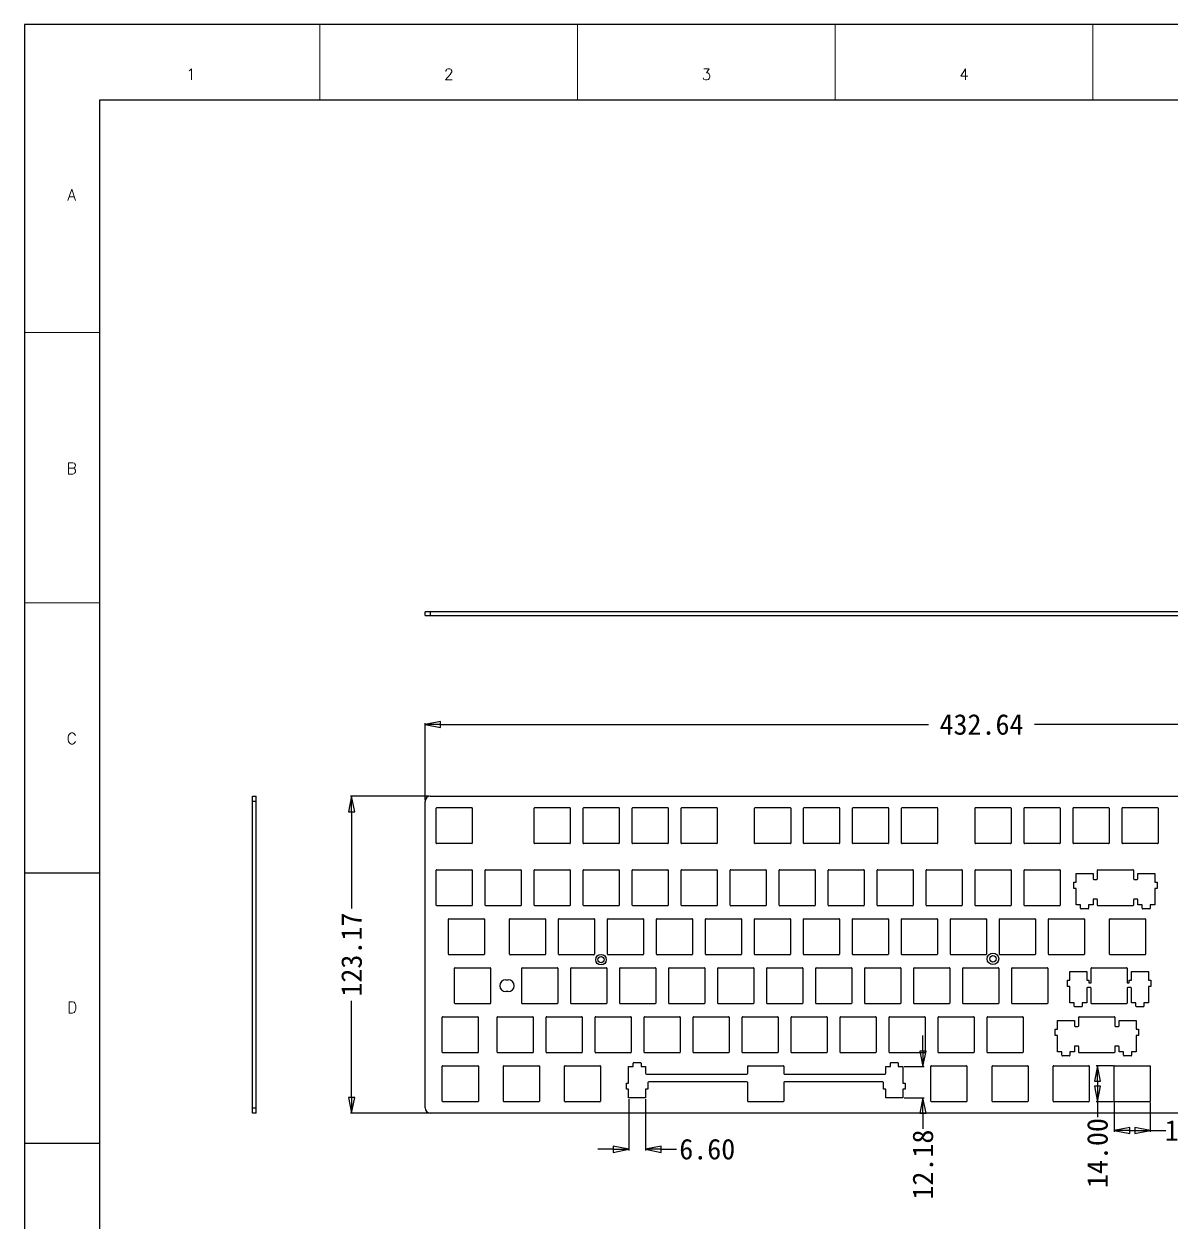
# Model space of a CAD drawing. Header units: millimetres. Extents: x 468 to 1700, y 277 to 1148.
# Drawn here: x 467.9 to 913.9, y 682 to 1147.8 of the extents above; entities that cross this region are included whole.
import ezdxf
from ezdxf.enums import TextEntityAlignment as Align

# ---------------------------------------------------------------- set-up
doc = ezdxf.new("R2010")
doc.units = ezdxf.units.MM
doc.header["$LTSCALE"] = 16.335
doc.header["$PDMODE"] = 3
doc.header["$PDSIZE"] = 0.3125
doc.layers.get('0').update_dxf_attribs({"linetype": 'CONTINUOUS'})
doc.layers.get('Defpoints').update_dxf_attribs({"linetype": 'CONTINUOUS'})
doc.layers.add('图层2', color=5, linetype='CONTINUOUS')
doc.styles.add('POSITION', font='romanc.shx', dxfattribs={"height": 3})
doc.dimstyles.get("Standard").update_dxf_attribs({"dimtxt": 2.5, "dimasz": 2.5, "dimexe": 0.125, "dimexo": 0.0625, "dimtad": 1, "dimdsep": 46, "dimtxsty": 'Standard', "dimblk": 'CLOSED', "dimblk1": 'CLOSED', "dimblk2": 'CLOSED', "dimcen": 0.09, "dimazin": 2, "dimtp": 0.01, "dimtm": 0.01, "dimtfac": 1, "dimtofl": 0, "dimtmove": 0, "dimatfit": 3, "dimldrblk": 'CLOSED', "dimfxl": 1, "dimtolj": 1, "dimarcsym": 0})

# ---------------------------------------------------------------- blocks, each defined once
blk = doc.blocks.new('10')
for p, q in [((-290.48, 882.14), (-290.48, 288.14)), ((550.52, 882.14), (-290.48, 882.14)), ((550.52, 882.14), (-290.48, 882.14)), ((-270.48, 308.14), (-270.48, 862.14)), ((-270.48, 862.14), (530.52, 862.14))]:
    blk.add_line(p, q)
at = {"const_width": 0.3}
for points in [[(-212.08, 862.14), (-212.08, 882.14)], [(-143.68, 862.14), (-143.68, 882.14)], [(-75.28, 862.14), (-75.28, 882.14)], [(-6.88, 862.14), (-6.88, 882.14)], [(-270.48, 800.39), (-290.48, 800.39)], [(-270.48, 728.64), (-290.48, 728.64)], [(-270.48, 656.89), (-290.48, 656.89)], [(-290.48, 585.14), (-270.48, 585.14)]]:
    blk.add_lwpolyline(points, dxfattribs=at)
at = {"style": 'POSITION'}
for s, p in [('1', (-246.27, 868.92)), ('2', (-177.85, 868.92)), ('3', (-109.45, 868.92)), ('4', (-41.05, 868.92)), ('A', (-277.93, 836.94)), ('B', (-277.93, 764.31)), ('C', (-277.93, 692.62)), ('D', (-277.79, 621.24))]:
    blk.add_text(s, height=3, dxfattribs=at).set_placement(p, align=Align.MIDDLE_CENTER)
blk = doc.blocks.new('_CLOSED')
at = {"color": 0, "linetype": 'ByBlock'}
for p, q in [((0, 0), (-1, 0.2)), ((-1, 0.2), (-1, -0.2)), ((-1, -0.2), (0, 0)), ((-1, 0), (0, 0))]:
    blk.add_line(p, q, dxfattribs=at)
blk = doc.blocks.new('*D37')
at = {"layer": 'Defpoints', "color": 0}
for p in [(1056.55, 875.42), (623.91, 845.55), (1056.55, 845.55)]:
    blk.add_point(p, dxfattribs=at)
at = {"layer": '图层2', "color": 0, "lineweight": -2}
for p, q in [((623.91, 846.05), (623.91, 875.92)), ((1056.55, 846.05), (1056.55, 875.92)), ((629.91, 875.42), (819.6, 875.42)), ((1050.55, 875.42), (860.85, 875.42))]:
    blk.add_line(p, q, dxfattribs=at)
at = {"layer": '图层2', "color": 0, "lineweight": -2, "xscale": 6, "yscale": 6, "zscale": 6, "rotation": 180}
blk.add_blockref('_CLOSED', (623.91, 875.42), dxfattribs=at)
at = {"layer": '图层2', "color": 0, "lineweight": -2, "xscale": 6, "yscale": 6, "zscale": 6}
blk.add_blockref('_CLOSED', (1056.55, 875.42), dxfattribs=at)
at = {"layer": '图层2', "color": 0, "insert": (840.23, 875.42), "char_height": 8, "attachment_point": 5}
blk.add_mtext('\\A1;432.64', dxfattribs=at)
blk = doc.blocks.new('*D38')
at = {"layer": 'Defpoints', "color": 0}
for p in [(625.91, 847.55), (595.33, 724.38), (625.91, 724.38)]:
    blk.add_point(p, dxfattribs=at)
at = {"layer": '图层2', "color": 0, "lineweight": -2}
for p, q in [((625.41, 847.55), (594.83, 847.55)), ((595.33, 841.55), (595.33, 803.93)), ((595.33, 730.38), (595.33, 768.01)), ((625.41, 724.38), (594.83, 724.38))]:
    blk.add_line(p, q, dxfattribs=at)
at = {"layer": '图层2', "color": 0, "lineweight": -2, "xscale": 6, "yscale": 6, "zscale": 6}
for p, rotation in [((595.33, 847.55), 90), ((595.33, 724.38), 270)]:
    blk.add_blockref('_CLOSED', p, dxfattribs=dict(at, rotation=rotation))
at = {"layer": '图层2', "color": 0, "insert": (595.33, 785.97), "char_height": 8, "attachment_point": 5, "rotation": 90}
blk.add_mtext('\\A1;123.17', dxfattribs=at)
blk = doc.blocks.new('*D40')
at = {"layer": 'Defpoints', "color": 0}
for p in [(703.04, 730.3), (709.64, 730.3), (709.64, 710.3)]:
    blk.add_point(p, dxfattribs=at)
at = {"layer": '图层2', "color": 0, "lineweight": -2}
for p, q in [((703.04, 729.8), (703.04, 709.8)), ((709.64, 729.8), (709.64, 709.8)), ((697.04, 710.3), (691.04, 710.3)), ((715.64, 710.3), (721.64, 710.3))]:
    blk.add_line(p, q, dxfattribs=at)
at = {"layer": '图层2', "color": 0, "lineweight": -2, "xscale": 6, "yscale": 6, "zscale": 6}
blk.add_blockref('_CLOSED', (703.04, 710.3), dxfattribs=at)
at = {"layer": '图层2', "color": 0, "lineweight": -2, "xscale": 6, "yscale": 6, "zscale": 6, "rotation": 180}
blk.add_blockref('_CLOSED', (709.64, 710.3), dxfattribs=at)
at = {"layer": '图层2', "color": 0, "insert": (733.6, 710.3), "char_height": 8, "attachment_point": 5}
blk.add_mtext('\\A1;6.60', dxfattribs=at)
blk = doc.blocks.new('*D41')
at = {"layer": 'Defpoints', "color": 0}
for p in [(809.64, 742.48), (809.64, 730.3), (817.47, 730.3)]:
    blk.add_point(p, dxfattribs=at)
at = {"layer": '图层2', "color": 0, "lineweight": -2}
for p, q in [((817.47, 748.48), (817.47, 754.48)), ((810.14, 742.48), (817.97, 742.48)), ((810.14, 730.3), (817.97, 730.3)), ((817.47, 724.3), (817.47, 718.3))]:
    blk.add_line(p, q, dxfattribs=at)
at = {"layer": '图层2', "color": 0, "lineweight": -2, "xscale": 6, "yscale": 6, "zscale": 6}
for p, rotation in [((817.47, 742.48), 270), ((817.47, 730.3), 90)]:
    blk.add_blockref('_CLOSED', p, dxfattribs=dict(at, rotation=rotation))
at = {"layer": '图层2', "color": 0, "insert": (817.47, 704.35), "char_height": 8, "attachment_point": 5, "rotation": 90}
blk.add_mtext('\\A1;12.18', dxfattribs=at)
blk = doc.blocks.new('*D42')
at = {"layer": 'Defpoints', "color": 0}
for p in [(892.04, 742.78), (885.35, 728.78), (892.04, 728.78)]:
    blk.add_point(p, dxfattribs=at)
at = {"layer": '图层2', "color": 0, "lineweight": -2}
for p, q in [((891.54, 742.78), (884.85, 742.78)), ((885.35, 736.78), (885.35, 734.78)), ((891.54, 728.78), (884.85, 728.78)), ((885.35, 728.78), (885.35, 722.78))]:
    blk.add_line(p, q, dxfattribs=at)
at = {"layer": '图层2', "color": 0, "lineweight": -2, "xscale": 6, "yscale": 6, "zscale": 6}
for p, rotation in [((885.35, 742.78), 90), ((885.35, 728.78), 270)]:
    blk.add_blockref('_CLOSED', p, dxfattribs=dict(at, rotation=rotation))
at = {"layer": '图层2', "color": 0, "insert": (885.35, 708.83), "char_height": 8, "attachment_point": 5, "rotation": 90}
blk.add_mtext('\\A1;14.00', dxfattribs=at)
blk = doc.blocks.new('*D43')
at = {"layer": 'Defpoints', "color": 0}
for p in [(891.84, 728.98), (905.84, 728.98), (905.84, 717.58)]:
    blk.add_point(p, dxfattribs=at)
at = {"layer": '图层2', "color": 0, "lineweight": -2}
for p, q in [((891.84, 728.48), (891.84, 717.08)), ((905.84, 728.48), (905.84, 717.08)), ((897.84, 717.58), (899.84, 717.58)), ((905.84, 717.58), (911.84, 717.58))]:
    blk.add_line(p, q, dxfattribs=at)
at = {"layer": '图层2', "color": 0, "lineweight": -2, "xscale": 6, "yscale": 6, "zscale": 6, "rotation": 180}
blk.add_blockref('_CLOSED', (891.84, 717.58), dxfattribs=at)
at = {"layer": '图层2', "color": 0, "lineweight": -2, "xscale": 6, "yscale": 6, "zscale": 6}
blk.add_blockref('_CLOSED', (905.84, 717.58), dxfattribs=at)
at = {"layer": '图层2', "color": 0, "insert": (939.79, 717.58), "char_height": 8, "attachment_point": 5}
blk.add_mtext('\\A1;14.00{\\H7.200000;±0.05}', dxfattribs=at)

msp = doc.modelspace()

# ---------------------------------------------------------------- linework, layer by layer
at = {"color": 7, "linetype": 'Continuous'}
for p, q in [((623.908, 917.776), (623.908, 919.276)), ((1056.548, 919.276), (623.908, 919.276)), ((623.908, 917.776), (1056.548, 917.776)), ((625.908, 919.276), (625.908, 917.776)), ((556.76, 724.384), (556.76, 847.554)), ((556.76, 847.554), (558.26, 847.554)), ((558.26, 845.554), (556.76, 845.554)), ((558.26, 724.384), (558.26, 847.554)), ((623.908, 726.384), (623.908, 845.554)), ((625.908, 847.554), (1054.548, 847.554)), ((628.408, 843.154), (642.008, 843.154)), ((666.508, 843.154), (680.108, 843.154)), ((685.558, 843.154), (699.158, 843.154)), ((704.608, 843.154), (718.208, 843.154)), ((723.658, 843.154), (737.258, 843.154)), ((752.228, 843.154), (765.828, 843.154)), ((771.278, 843.154), (784.878, 843.154)), ((790.328, 843.154), (803.928, 843.154)), ((809.378, 843.154), (822.978, 843.154)), ((837.948, 843.154), (851.548, 843.154)), ((856.998, 843.154), (870.598, 843.154)), ((876.048, 843.154), (889.648, 843.154)), ((895.098, 843.154), (908.698, 843.154)), ((628.208, 829.354), (628.208, 842.954)), ((642.208, 842.954), (642.208, 829.354)), ((666.308, 829.354), (666.308, 842.954)), ((680.308, 842.954), (680.308, 829.354)), ((685.358, 829.354), (685.358, 842.954)), ((699.358, 842.954), (699.358, 829.354)), ((704.408, 829.354), (704.408, 842.954)), ((718.408, 842.954), (718.408, 829.354)), ((723.458, 829.354), (723.458, 842.954)), ((737.458, 842.954), (737.458, 829.354)), ((752.028, 829.354), (752.028, 842.954)), ((766.028, 842.954), (766.028, 829.354)), ((771.078, 829.354), (771.078, 842.954)), ((785.078, 842.954), (785.078, 829.354)), ((790.128, 829.354), (790.128, 842.954)), ((804.128, 842.954), (804.128, 829.354)), ((809.178, 829.354), (809.178, 842.954)), ((823.178, 842.954), (823.178, 829.354)), ((837.748, 829.354), (837.748, 842.954)), ((851.748, 842.954), (851.748, 829.354)), ((856.798, 829.354), (856.798, 842.954)), ((870.798, 842.954), (870.798, 829.354)), ((875.848, 829.354), (875.848, 842.954)), ((889.848, 842.954), (889.848, 829.354)), ((894.898, 829.354), (894.898, 842.954)), ((908.898, 842.954), (908.898, 829.354)), ((642.008, 829.154), (628.408, 829.154)), ((680.108, 829.154), (666.508, 829.154)), ((699.158, 829.154), (685.558, 829.154)), ((718.208, 829.154), (704.608, 829.154)), ((737.258, 829.154), (723.658, 829.154)), ((765.828, 829.154), (752.228, 829.154)), ((784.878, 829.154), (771.278, 829.154)), ((803.928, 829.154), (790.328, 829.154)), ((822.978, 829.154), (809.378, 829.154)), ((851.548, 829.154), (837.948, 829.154)), ((870.598, 829.154), (856.998, 829.154)), ((889.648, 829.154), (876.048, 829.154)), ((908.698, 829.154), (895.098, 829.154)), ((628.208, 805.184), (628.208, 818.784)), ((628.408, 818.984), (642.008, 818.984)), ((642.208, 818.784), (642.208, 805.184)), ((647.258, 805.184), (647.258, 818.784)), ((647.458, 818.984), (661.058, 818.984)), ((661.258, 818.784), (661.258, 805.184)), ((666.308, 805.184), (666.308, 818.784)), ((666.508, 818.984), (680.108, 818.984)), ((680.308, 818.784), (680.308, 805.184)), ((685.358, 805.184), (685.358, 818.784)), ((685.558, 818.984), (699.158, 818.984)), ((699.358, 818.784), (699.358, 805.184)), ((704.408, 805.184), (704.408, 818.784)), ((704.608, 818.984), (718.208, 818.984)), ((718.408, 818.784), (718.408, 805.184)), ((723.458, 805.184), (723.458, 818.784)), ((723.658, 818.984), (737.258, 818.984)), ((737.458, 818.784), (737.458, 805.184)), ((742.508, 805.184), (742.508, 818.784)), ((742.708, 818.984), (756.308, 818.984)), ((756.508, 818.784), (756.508, 805.184)), ((761.558, 805.184), (761.558, 818.784)), ((761.758, 818.984), (775.358, 818.984)), ((775.558, 818.784), (775.558, 805.184)), ((780.608, 805.184), (780.608, 818.784)), ((780.808, 818.984), (794.408, 818.984)), ((794.608, 818.784), (794.608, 805.184)), ((799.658, 805.184), (799.658, 818.784)), ((799.858, 818.984), (813.458, 818.984)), ((813.658, 818.784), (813.658, 805.184)), ((818.708, 805.184), (818.708, 818.784)), ((818.908, 818.984), (832.508, 818.984)), ((832.708, 818.784), (832.708, 805.184)), ((837.758, 805.184), (837.758, 818.784)), ((837.958, 818.984), (851.558, 818.984)), ((851.758, 818.784), (851.758, 805.184)), ((856.808, 805.184), (856.808, 818.784)), ((857.008, 818.984), (870.608, 818.984)), ((870.808, 818.784), (870.808, 805.184)), ((877.008, 817.464), (883.608, 817.464)), ((877.008, 814.154), (877.008, 817.464)), ((883.608, 817.464), (883.608, 815.464)), ((883.908, 815.164), (885.008, 815.164)), ((885.308, 815.464), (885.308, 818.784)), ((885.508, 818.984), (899.108, 818.984)), ((899.308, 818.784), (899.308, 815.464)), ((899.608, 815.164), (900.708, 815.164)), ((901.008, 817.464), (907.608, 817.464)), ((901.008, 815.464), (901.008, 817.464)), ((907.608, 817.464), (907.608, 814.154)), ((876.108, 814.154), (877.008, 814.154)), ((876.108, 811.734), (876.108, 814.154)), ((877.008, 811.734), (876.108, 811.734)), ((877.008, 805.284), (877.008, 811.734)), ((907.608, 814.154), (908.508, 814.154)), ((908.508, 811.734), (907.608, 811.734)), ((907.608, 811.734), (907.608, 805.284)), ((908.508, 814.154), (908.508, 811.734)), ((883.608, 807.284), (883.608, 805.284)), ((885.008, 807.584), (883.908, 807.584)), ((885.308, 805.184), (885.308, 807.284)), ((899.308, 807.284), (899.308, 805.184)), ((900.708, 807.584), (899.608, 807.584)), ((901.008, 805.284), (901.008, 807.284)), ((642.008, 804.984), (628.408, 804.984)), ((661.058, 804.984), (647.458, 804.984)), ((680.108, 804.984), (666.508, 804.984)), ((699.158, 804.984), (685.558, 804.984)), ((718.208, 804.984), (704.608, 804.984)), ((737.258, 804.984), (723.658, 804.984)), ((756.308, 804.984), (742.708, 804.984)), ((775.358, 804.984), (761.758, 804.984)), ((794.408, 804.984), (780.808, 804.984)), ((813.458, 804.984), (799.858, 804.984)), ((832.508, 804.984), (818.908, 804.984)), ((851.558, 804.984), (837.958, 804.984)), ((870.608, 804.984), (857.008, 804.984)), ((878.758, 805.284), (877.008, 805.284)), ((878.758, 803.984), (878.758, 805.284)), ((881.658, 803.784), (878.958, 803.784)), ((883.608, 805.284), (881.858, 805.284)), ((881.858, 805.284), (881.858, 803.984)), ((899.108, 804.984), (885.508, 804.984)), ((902.758, 805.284), (901.008, 805.284)), ((902.758, 803.984), (902.758, 805.284)), ((905.658, 803.784), (902.958, 803.784)), ((907.608, 805.284), (905.858, 805.284)), ((905.858, 805.284), (905.858, 803.984)), ((632.958, 786.134), (632.958, 799.734)), ((633.158, 799.934), (646.758, 799.934)), ((646.958, 799.734), (646.958, 786.134)), ((656.708, 786.134), (656.708, 799.734)), ((656.908, 799.934), (670.508, 799.934)), ((670.708, 799.734), (670.708, 786.134)), ((675.758, 786.134), (675.758, 799.734)), ((675.958, 799.934), (689.558, 799.934)), ((689.758, 799.734), (689.758, 786.134)), ((694.808, 786.134), (694.808, 799.734)), ((695.008, 799.934), (708.608, 799.934)), ((708.808, 799.734), (708.808, 786.134)), ((713.858, 786.134), (713.858, 799.734)), ((714.058, 799.934), (727.658, 799.934)), ((727.858, 799.734), (727.858, 786.134)), ((732.908, 786.134), (732.908, 799.734)), ((733.108, 799.934), (746.708, 799.934)), ((746.908, 799.734), (746.908, 786.134)), ((751.958, 786.134), (751.958, 799.734)), ((752.158, 799.934), (765.758, 799.934)), ((765.958, 799.734), (765.958, 786.134)), ((771.008, 786.134), (771.008, 799.734)), ((771.208, 799.934), (784.808, 799.934)), ((785.008, 799.734), (785.008, 786.134)), ((790.058, 786.134), (790.058, 799.734)), ((790.258, 799.934), (803.858, 799.934)), ((804.058, 799.734), (804.058, 786.134)), ((809.108, 786.134), (809.108, 799.734)), ((809.308, 799.934), (822.908, 799.934)), ((823.108, 799.734), (823.108, 786.134)), ((828.158, 786.134), (828.158, 799.734)), ((828.358, 799.934), (841.958, 799.934)), ((842.158, 799.734), (842.158, 786.134)), ((847.208, 786.134), (847.208, 799.734)), ((847.408, 799.934), (861.008, 799.934)), ((861.208, 799.734), (861.208, 786.134)), ((866.258, 786.134), (866.258, 799.734)), ((866.458, 799.934), (880.058, 799.934)), ((880.258, 799.734), (880.258, 786.134)), ((890.008, 786.134), (890.008, 799.734)), ((890.208, 799.934), (903.808, 799.934)), ((904.008, 799.734), (904.008, 786.134)), ((646.758, 785.934), (633.158, 785.934)), ((670.508, 785.934), (656.908, 785.934)), ((689.558, 785.934), (675.958, 785.934)), ((708.608, 785.934), (695.008, 785.934)), ((727.658, 785.934), (714.058, 785.934)), ((746.708, 785.934), (733.108, 785.934)), ((765.758, 785.934), (752.158, 785.934)), ((784.808, 785.934), (771.208, 785.934)), ((803.858, 785.934), (790.258, 785.934)), ((822.908, 785.934), (809.308, 785.934)), ((841.958, 785.934), (828.358, 785.934)), ((861.008, 785.934), (847.408, 785.934)), ((880.058, 785.934), (866.458, 785.934)), ((903.808, 785.934), (890.208, 785.934)), ((635.338, 767.084), (635.338, 780.684)), ((635.538, 780.884), (649.138, 780.884)), ((649.338, 780.684), (649.338, 767.084)), ((661.458, 767.084), (661.458, 780.684)), ((661.658, 780.884), (675.258, 780.884)), ((675.458, 780.684), (675.458, 767.084)), ((680.508, 767.084), (680.508, 780.684)), ((680.708, 780.884), (694.308, 780.884)), ((694.508, 780.684), (694.508, 767.084)), ((699.558, 767.084), (699.558, 780.684)), ((699.758, 780.884), (713.358, 780.884)), ((713.558, 780.684), (713.558, 767.084)), ((718.608, 767.084), (718.608, 780.684)), ((718.808, 780.884), (732.408, 780.884)), ((732.608, 780.684), (732.608, 767.084)), ((737.658, 767.084), (737.658, 780.684)), ((737.858, 780.884), (751.458, 780.884)), ((751.658, 780.684), (751.658, 767.084)), ((756.708, 767.084), (756.708, 780.684)), ((756.908, 780.884), (770.508, 780.884)), ((770.708, 780.684), (770.708, 767.084)), ((775.758, 767.084), (775.758, 780.684)), ((775.958, 780.884), (789.558, 780.884)), ((789.758, 780.684), (789.758, 767.084)), ((794.808, 767.084), (794.808, 780.684)), ((795.008, 780.884), (808.608, 780.884)), ((808.808, 780.684), (808.808, 767.084)), ((813.858, 767.084), (813.858, 780.684)), ((814.058, 780.884), (827.658, 780.884)), ((827.858, 780.684), (827.858, 767.084)), ((832.908, 767.084), (832.908, 780.684)), ((833.108, 780.884), (846.708, 780.884)), ((846.908, 780.684), (846.908, 767.084)), ((851.958, 767.084), (851.958, 780.684)), ((852.158, 780.884), (865.758, 780.884)), ((865.958, 780.684), (865.958, 767.084)), ((874.538, 779.369), (881.138, 779.369)), ((874.538, 776.059), (874.538, 779.369)), ((881.138, 779.369), (881.138, 776.059)), ((882.838, 774.989), (882.838, 780.689)), ((883.038, 780.889), (896.638, 780.889)), ((896.838, 780.689), (896.838, 774.989)), ((898.538, 779.369), (905.138, 779.369)), ((898.538, 776.059), (898.538, 779.369)), ((905.138, 779.369), (905.138, 776.059)), ((655.228, 776.184), (656.228, 776.184)), ((873.638, 776.059), (874.538, 776.059)), ((873.638, 773.639), (873.638, 776.059)), ((874.538, 773.639), (873.638, 773.639)), ((874.538, 767.189), (874.538, 773.639)), ((881.138, 776.059), (881.988, 776.059)), ((881.988, 776.059), (881.988, 774.989)), ((881.988, 774.989), (882.838, 774.989)), ((896.838, 774.989), (897.688, 774.989)), ((897.688, 776.059), (898.538, 776.059)), ((897.688, 774.989), (897.688, 776.059)), ((905.138, 776.059), (906.038, 776.059)), ((906.038, 773.639), (905.138, 773.639)), ((905.138, 773.639), (905.138, 767.189)), ((906.038, 776.059), (906.038, 773.639)), ((656.228, 771.584), (655.228, 771.584)), ((881.138, 772.939), (881.138, 767.189)), ((882.588, 773.189), (881.388, 773.189)), ((882.838, 767.089), (882.838, 772.939)), ((896.838, 772.939), (896.838, 767.089)), ((898.288, 773.189), (897.088, 773.189)), ((898.538, 767.189), (898.538, 772.939)), ((649.138, 766.884), (635.538, 766.884)), ((675.258, 766.884), (661.658, 766.884)), ((694.308, 766.884), (680.708, 766.884)), ((713.358, 766.884), (699.758, 766.884)), ((732.408, 766.884), (718.808, 766.884)), ((751.458, 766.884), (737.858, 766.884)), ((770.508, 766.884), (756.908, 766.884)), ((789.558, 766.884), (775.958, 766.884)), ((808.608, 766.884), (795.008, 766.884)), ((827.658, 766.884), (814.058, 766.884)), ((846.708, 766.884), (833.108, 766.884)), ((865.758, 766.884), (852.158, 766.884)), ((876.288, 767.189), (874.538, 767.189)), ((876.288, 765.889), (876.288, 767.189)), ((879.188, 765.689), (876.488, 765.689)), ((881.138, 767.189), (879.388, 767.189)), ((879.388, 767.189), (879.388, 765.889)), ((896.638, 766.889), (883.038, 766.889)), ((900.288, 767.189), (898.538, 767.189)), ((900.288, 765.889), (900.288, 767.189)), ((903.188, 765.689), (900.488, 765.689)), ((905.138, 767.189), (903.388, 767.189)), ((903.388, 767.189), (903.388, 765.889)), ((630.582, 748.027), (630.582, 761.627)), ((630.782, 761.827), (644.382, 761.827)), ((644.582, 761.627), (644.582, 748.027)), ((651.952, 748.027), (651.952, 761.627)), ((652.152, 761.827), (665.752, 761.827)), ((665.952, 761.627), (665.952, 748.027)), ((670.958, 748.034), (670.958, 761.634)), ((671.158, 761.834), (684.758, 761.834)), ((684.958, 761.634), (684.958, 748.034)), ((690.008, 748.034), (690.008, 761.634)), ((690.208, 761.834), (703.808, 761.834)), ((704.008, 761.634), (704.008, 748.034)), ((709.058, 748.034), (709.058, 761.634)), ((709.258, 761.834), (722.858, 761.834)), ((723.058, 761.634), (723.058, 748.034)), ((728.108, 748.034), (728.108, 761.634)), ((728.308, 761.834), (741.908, 761.834)), ((742.108, 761.634), (742.108, 748.034)), ((747.158, 748.034), (747.158, 761.634)), ((747.358, 761.834), (760.958, 761.834)), ((761.158, 761.634), (761.158, 748.034)), ((766.208, 748.034), (766.208, 761.634)), ((766.408, 761.834), (780.008, 761.834)), ((780.208, 761.634), (780.208, 748.034)), ((785.258, 748.034), (785.258, 761.634)), ((785.458, 761.834), (799.058, 761.834)), ((799.258, 761.634), (799.258, 748.034)), ((804.308, 748.034), (804.308, 761.634)), ((804.508, 761.834), (818.108, 761.834)), ((818.308, 761.634), (818.308, 748.034)), ((823.358, 748.034), (823.358, 761.634)), ((823.558, 761.834), (837.158, 761.834)), ((837.358, 761.634), (837.358, 748.034)), ((842.408, 748.034), (842.408, 761.634)), ((842.608, 761.834), (856.208, 761.834)), ((856.408, 761.634), (856.408, 748.034)), ((869.738, 760.314), (876.338, 760.314)), ((869.738, 757.004), (869.738, 760.314)), ((876.338, 760.314), (876.338, 758.314)), ((878.038, 758.314), (878.038, 761.634)), ((878.238, 761.834), (891.838, 761.834)), ((892.038, 761.634), (892.038, 758.314)), ((893.738, 760.314), (900.338, 760.314)), ((893.738, 758.314), (893.738, 760.314)), ((900.338, 760.314), (900.338, 757.004)), ((868.838, 757.004), (869.738, 757.004)), ((868.838, 754.584), (868.838, 757.004)), ((876.638, 758.014), (877.738, 758.014)), ((892.338, 758.014), (893.438, 758.014)), ((900.338, 757.004), (901.238, 757.004)), ((901.238, 757.004), (901.238, 754.584)), ((869.738, 754.584), (868.838, 754.584)), ((869.738, 748.134), (869.738, 754.584)), ((876.338, 750.134), (876.338, 748.134)), ((877.738, 750.434), (876.638, 750.434)), ((878.038, 748.034), (878.038, 750.134)), ((892.038, 750.134), (892.038, 748.034)), ((893.438, 750.434), (892.338, 750.434)), ((893.738, 748.134), (893.738, 750.134)), ((901.238, 754.584), (900.338, 754.584)), ((900.338, 754.584), (900.338, 748.134)), ((644.382, 747.827), (630.782, 747.827)), ((665.752, 747.827), (652.152, 747.827)), ((684.758, 747.834), (671.158, 747.834)), ((703.808, 747.834), (690.208, 747.834)), ((722.858, 747.834), (709.258, 747.834)), ((741.908, 747.834), (728.308, 747.834)), ((760.958, 747.834), (747.358, 747.834)), ((780.008, 747.834), (766.408, 747.834)), ((799.058, 747.834), (785.458, 747.834)), ((818.108, 747.834), (804.508, 747.834)), ((837.158, 747.834), (823.558, 747.834)), ((856.208, 747.834), (842.608, 747.834)), ((871.488, 748.134), (869.738, 748.134)), ((871.488, 746.834), (871.488, 748.134)), ((874.388, 746.634), (871.688, 746.634)), ((876.338, 748.134), (874.588, 748.134)), ((874.588, 748.134), (874.588, 746.834)), ((891.838, 747.834), (878.238, 747.834)), ((895.488, 748.134), (893.738, 748.134)), ((895.488, 746.834), (895.488, 748.134)), ((898.388, 746.634), (895.688, 746.634)), ((900.338, 748.134), (898.588, 748.134)), ((898.588, 748.134), (898.588, 746.834)), ((630.588, 728.984), (630.588, 742.584)), ((630.788, 742.784), (644.388, 742.784)), ((644.588, 742.584), (644.588, 728.984)), ((654.338, 728.984), (654.338, 742.584)), ((654.538, 742.784), (668.138, 742.784)), ((668.338, 742.584), (668.338, 728.984)), ((678.088, 728.984), (678.088, 742.584)), ((678.288, 742.784), (691.888, 742.784)), ((692.088, 742.584), (692.088, 728.984)), ((703.038, 736.034), (703.038, 742.484)), ((703.038, 742.484), (704.788, 742.484)), ((704.788, 742.484), (704.788, 743.784)), ((704.988, 743.984), (707.688, 743.984)), ((707.888, 743.784), (707.888, 742.484)), ((707.888, 742.484), (709.638, 742.484)), ((709.638, 742.484), (709.638, 739.834)), ((749.338, 739.834), (749.338, 742.584)), ((749.538, 742.784), (763.138, 742.784)), ((763.338, 742.584), (763.338, 739.834)), ((803.038, 742.484), (804.788, 742.484)), ((803.038, 739.834), (803.038, 742.484)), ((804.788, 742.484), (804.788, 743.784)), ((804.988, 743.984), (807.688, 743.984)), ((807.888, 743.784), (807.888, 742.484)), ((807.888, 742.484), (809.638, 742.484)), ((809.638, 742.484), (809.638, 736.034)), ((820.588, 728.984), (820.588, 742.584)), ((820.788, 742.784), (834.388, 742.784)), ((834.588, 742.584), (834.588, 728.984)), ((844.338, 728.984), (844.338, 742.584)), ((844.538, 742.784), (858.138, 742.784)), ((858.338, 742.584), (858.338, 728.984)), ((868.088, 728.984), (868.088, 742.584)), ((868.288, 742.784), (881.888, 742.784)), ((882.088, 742.584), (882.088, 728.984)), ((891.838, 728.984), (891.838, 742.584)), ((892.038, 742.784), (905.638, 742.784)), ((905.838, 742.584), (905.838, 728.984)), ((702.138, 733.614), (702.138, 736.034)), ((702.138, 736.034), (703.038, 736.034)), ((709.938, 739.534), (749.038, 739.534)), ((710.538, 736.234), (710.538, 733.614)), ((749.038, 736.534), (710.838, 736.534)), ((749.338, 728.984), (749.338, 736.234)), ((763.338, 736.234), (763.338, 728.984)), ((763.638, 739.534), (802.738, 739.534)), ((801.838, 736.534), (763.638, 736.534)), ((802.138, 733.614), (802.138, 736.234)), ((809.638, 736.034), (810.538, 736.034)), ((810.538, 736.034), (810.538, 733.614)), ((703.038, 733.614), (702.138, 733.614)), ((703.038, 730.304), (703.038, 733.614)), ((709.638, 733.614), (709.638, 730.304)), ((710.538, 733.614), (709.638, 733.614)), ((803.038, 733.614), (802.138, 733.614)), ((803.038, 730.304), (803.038, 733.614)), ((810.538, 733.614), (809.638, 733.614)), ((809.638, 733.614), (809.638, 730.304)), ((644.388, 728.784), (630.788, 728.784)), ((668.138, 728.784), (654.538, 728.784)), ((691.888, 728.784), (678.288, 728.784)), ((709.638, 730.304), (703.038, 730.304)), ((763.138, 728.784), (749.538, 728.784)), ((809.638, 730.304), (803.038, 730.304)), ((834.388, 728.784), (820.788, 728.784)), ((858.138, 728.784), (844.538, 728.784)), ((881.888, 728.784), (868.288, 728.784)), ((905.638, 728.784), (892.038, 728.784)), ((556.76, 726.384), (558.26, 726.384)), ((558.26, 724.384), (556.76, 724.384)), ((1054.548, 724.384), (625.908, 724.384))]:
    msp.add_line(p, q, dxfattribs=at)
for centre, radius in [((692.283, 784.015), 2.05), ((692.283, 784.015), 1.25), ((844.683, 784.337), 2.25), ((844.683, 784.337), 1.25)]:
    msp.add_circle(centre, radius, dxfattribs=at)
for centre, radius, start, end in [((625.908, 845.554), 2, 90, 180), ((628.408, 842.954), 0.2, 90, 180), ((642.008, 842.954), 0.2, 0, 90), ((666.508, 842.954), 0.2, 90, 180), ((680.108, 842.954), 0.2, 0, 90), ((685.558, 842.954), 0.2, 90, 180), ((699.158, 842.954), 0.2, 0, 90), ((704.608, 842.954), 0.2, 90, 180), ((718.208, 842.954), 0.2, 0, 90), ((723.658, 842.954), 0.2, 90, 180), ((737.258, 842.954), 0.2, 0, 90), ((752.228, 842.954), 0.2, 90, 180), ((765.828, 842.954), 0.2, 0, 90), ((771.278, 842.954), 0.2, 90, 180), ((784.878, 842.954), 0.2, 0, 90), ((790.328, 842.954), 0.2, 90, 180), ((803.928, 842.954), 0.2, 0, 90), ((809.378, 842.954), 0.2, 90, 180), ((822.978, 842.954), 0.2, 0, 90), ((837.948, 842.954), 0.2, 90, 180), ((851.548, 842.954), 0.2, 0, 90), ((856.998, 842.954), 0.2, 90, 180), ((870.598, 842.954), 0.2, 0, 90), ((876.048, 842.954), 0.2, 90, 180), ((889.648, 842.954), 0.2, 0, 90), ((895.098, 842.954), 0.2, 90, 180), ((908.698, 842.954), 0.2, 0, 90), ((628.408, 829.354), 0.2, 180, 270), ((642.008, 829.354), 0.2, 270, 0), ((666.508, 829.354), 0.2, 180, 270), ((680.108, 829.354), 0.2, 270, 0), ((685.558, 829.354), 0.2, 180, 270), ((699.158, 829.354), 0.2, 270, 0), ((704.608, 829.354), 0.2, 180, 270), ((718.208, 829.354), 0.2, 270, 0), ((723.658, 829.354), 0.2, 180, 270), ((737.258, 829.354), 0.2, 270, 0), ((752.228, 829.354), 0.2, 180, 270), ((765.828, 829.354), 0.2, 270, 0), ((771.278, 829.354), 0.2, 180, 270), ((784.878, 829.354), 0.2, 270, 0), ((790.328, 829.354), 0.2, 180, 270), ((803.928, 829.354), 0.2, 270, 0), ((809.378, 829.354), 0.2, 180, 270), ((822.978, 829.354), 0.2, 270, 0), ((837.948, 829.354), 0.2, 180, 270), ((851.548, 829.354), 0.2, 270, 0), ((856.998, 829.354), 0.2, 180, 270), ((870.598, 829.354), 0.2, 270, 0), ((876.048, 829.354), 0.2, 180, 270), ((889.648, 829.354), 0.2, 270, 0), ((895.098, 829.354), 0.2, 180, 270), ((908.698, 829.354), 0.2, 270, 0), ((628.408, 818.784), 0.2, 90, 180), ((642.008, 818.784), 0.2, 0, 90), ((647.458, 818.784), 0.2, 90, 180), ((661.058, 818.784), 0.2, 0, 90), ((666.508, 818.784), 0.2, 90, 180), ((680.108, 818.784), 0.2, 0, 90), ((685.558, 818.784), 0.2, 90, 180), ((699.158, 818.784), 0.2, 0, 90), ((704.608, 818.784), 0.2, 90, 180), ((718.208, 818.784), 0.2, 0, 90), ((723.658, 818.784), 0.2, 90, 180), ((737.258, 818.784), 0.2, 0, 90), ((742.708, 818.784), 0.2, 90, 180), ((756.308, 818.784), 0.2, 0, 90), ((761.758, 818.784), 0.2, 90, 180), ((775.358, 818.784), 0.2, 0, 90), ((780.808, 818.784), 0.2, 90, 180), ((794.408, 818.784), 0.2, 0, 90), ((799.858, 818.784), 0.2, 90, 180), ((813.458, 818.784), 0.2, 0, 90), ((818.908, 818.784), 0.2, 90, 180), ((832.508, 818.784), 0.2, 0, 90), ((837.958, 818.784), 0.2, 90, 180), ((851.558, 818.784), 0.2, 0, 90), ((857.008, 818.784), 0.2, 90, 180), ((870.608, 818.784), 0.2, 0, 90), ((883.908, 815.464), 0.3, 180, 270), ((885.008, 815.464), 0.3, 270, 360), ((885.508, 818.784), 0.2, 90, 180), ((899.108, 818.784), 0.2, 0, 90), ((899.608, 815.464), 0.3, 180, 270), ((900.708, 815.464), 0.3, 270, 0), ((883.908, 807.284), 0.3, 90, 180), ((885.008, 807.284), 0.3, 0, 90), ((899.608, 807.284), 0.3, 90, 180), ((900.708, 807.284), 0.3, 0, 90), ((628.408, 805.184), 0.2, 180, 270), ((642.008, 805.184), 0.2, 270, 0), ((647.458, 805.184), 0.2, 180, 270), ((661.058, 805.184), 0.2, 270, 0), ((666.508, 805.184), 0.2, 180, 270), ((680.108, 805.184), 0.2, 270, 0), ((685.558, 805.184), 0.2, 180, 270), ((699.158, 805.184), 0.2, 270, 0), ((704.608, 805.184), 0.2, 180, 270), ((718.208, 805.184), 0.2, 270, 0), ((723.658, 805.184), 0.2, 180, 270), ((737.258, 805.184), 0.2, 270, 0), ((742.708, 805.184), 0.2, 180, 270), ((756.308, 805.184), 0.2, 270, 0), ((761.758, 805.184), 0.2, 180, 270), ((775.358, 805.184), 0.2, 270, 0), ((780.808, 805.184), 0.2, 180, 270), ((794.408, 805.184), 0.2, 270, 0), ((799.858, 805.184), 0.2, 180, 270), ((813.458, 805.184), 0.2, 270, 0), ((818.908, 805.184), 0.2, 180, 270), ((832.508, 805.184), 0.2, 270, 0), ((837.958, 805.184), 0.2, 180, 270), ((851.558, 805.184), 0.2, 270, 0), ((857.008, 805.184), 0.2, 180, 270), ((870.608, 805.184), 0.2, 270, 0), ((878.958, 803.984), 0.2, 180, 270), ((881.658, 803.984), 0.2, 270, 0), ((885.508, 805.184), 0.2, 180, 270), ((899.108, 805.184), 0.2, 270, 0), ((902.958, 803.984), 0.2, 180, 270), ((905.658, 803.984), 0.2, 270, 0), ((633.158, 799.734), 0.2, 90, 180), ((646.758, 799.734), 0.2, 0, 90), ((656.908, 799.734), 0.2, 90, 180), ((670.508, 799.734), 0.2, 0, 90), ((675.958, 799.734), 0.2, 90, 180), ((689.558, 799.734), 0.2, 0, 90), ((695.008, 799.734), 0.2, 90, 180), ((708.608, 799.734), 0.2, 0, 90), ((714.058, 799.734), 0.2, 90, 180), ((727.658, 799.734), 0.2, 0, 90), ((733.108, 799.734), 0.2, 90, 180), ((746.708, 799.734), 0.2, 0, 90), ((752.158, 799.734), 0.2, 90, 180), ((765.758, 799.734), 0.2, 0, 90), ((771.208, 799.734), 0.2, 90, 180), ((784.808, 799.734), 0.2, 0, 90), ((790.258, 799.734), 0.2, 90, 180), ((803.858, 799.734), 0.2, 0, 90), ((809.308, 799.734), 0.2, 90, 180), ((822.908, 799.734), 0.2, 0, 90), ((828.358, 799.734), 0.2, 90, 180), ((841.958, 799.734), 0.2, 0, 90), ((847.408, 799.734), 0.2, 90, 180), ((861.008, 799.734), 0.2, 0, 90), ((866.458, 799.734), 0.2, 90, 180), ((880.058, 799.734), 0.2, 0, 90), ((890.208, 799.734), 0.2, 90, 180), ((903.808, 799.734), 0.2, 0, 90), ((633.158, 786.134), 0.2, 180, 270), ((646.758, 786.134), 0.2, 270, 0), ((656.908, 786.134), 0.2, 180, 270), ((670.508, 786.134), 0.2, 270, 0), ((675.958, 786.134), 0.2, 180, 270), ((689.558, 786.134), 0.2, 270, 0), ((695.008, 786.134), 0.2, 180, 270), ((708.608, 786.134), 0.2, 270, 0), ((714.058, 786.134), 0.2, 180, 270), ((727.658, 786.134), 0.2, 270, 0), ((733.108, 786.134), 0.2, 180, 270), ((746.708, 786.134), 0.2, 270, 0), ((752.158, 786.134), 0.2, 180, 270), ((765.758, 786.134), 0.2, 270, 0), ((771.208, 786.134), 0.2, 180, 270), ((784.808, 786.134), 0.2, 270, 0), ((790.258, 786.134), 0.2, 180, 270), ((803.858, 786.134), 0.2, 270, 0), ((809.308, 786.134), 0.2, 180, 270), ((822.908, 786.134), 0.2, 270, 0), ((828.358, 786.134), 0.2, 180, 270), ((841.958, 786.134), 0.2, 270, 0), ((847.408, 786.134), 0.2, 180, 270), ((861.008, 786.134), 0.2, 270, 0), ((866.458, 786.134), 0.2, 180, 270), ((880.058, 786.134), 0.2, 270, 0), ((890.208, 786.134), 0.2, 180, 270), ((903.808, 786.134), 0.2, 270, 0), ((635.538, 780.684), 0.2, 90, 180), ((649.138, 780.684), 0.2, 0, 90), ((661.658, 780.684), 0.2, 90, 180), ((675.258, 780.684), 0.2, 0, 90), ((680.708, 780.684), 0.2, 90, 180), ((694.308, 780.684), 0.2, 0, 90), ((699.758, 780.684), 0.2, 90, 180), ((713.358, 780.684), 0.2, 0, 90), ((718.808, 780.684), 0.2, 90, 180), ((732.408, 780.684), 0.2, 0, 90), ((737.858, 780.684), 0.2, 90, 180), ((751.458, 780.684), 0.2, 0, 90), ((756.908, 780.684), 0.2, 90, 180), ((770.508, 780.684), 0.2, 0, 90), ((775.958, 780.684), 0.2, 90, 180), ((789.558, 780.684), 0.2, 0, 90), ((795.008, 780.684), 0.2, 90, 180), ((808.608, 780.684), 0.2, 0, 90), ((814.058, 780.684), 0.2, 90, 180), ((827.658, 780.684), 0.2, 0, 90), ((833.108, 780.684), 0.2, 90, 180), ((846.708, 780.684), 0.2, 0, 90), ((852.158, 780.684), 0.2, 90, 180), ((865.758, 780.684), 0.2, 0, 90), ((883.038, 780.689), 0.2, 90, 180), ((896.638, 780.689), 0.2, 0, 90), ((655.228, 773.884), 2.3, 90, 270), ((656.228, 773.884), 2.3, 270, 90), ((881.388, 772.939), 0.25, 90, 180), ((882.588, 772.939), 0.25, 0, 90), ((897.088, 772.939), 0.25, 90, 180), ((898.288, 772.939), 0.25, 0, 90), ((635.538, 767.084), 0.2, 180, 270), ((649.138, 767.084), 0.2, 270, 0), ((661.658, 767.084), 0.2, 180, 270), ((675.258, 767.084), 0.2, 270, 0), ((680.708, 767.084), 0.2, 180, 270), ((694.308, 767.084), 0.2, 270, 0), ((699.758, 767.084), 0.2, 180, 270), ((713.358, 767.084), 0.2, 270, 0), ((718.808, 767.084), 0.2, 180, 270), ((732.408, 767.084), 0.2, 270, 0), ((737.858, 767.084), 0.2, 180, 270), ((751.458, 767.084), 0.2, 270, 0), ((756.908, 767.084), 0.2, 180, 270), ((770.508, 767.084), 0.2, 270, 0), ((775.958, 767.084), 0.2, 180, 270), ((789.558, 767.084), 0.2, 270, 0), ((795.008, 767.084), 0.2, 180, 270), ((808.608, 767.084), 0.2, 270, 0), ((814.058, 767.084), 0.2, 180, 270), ((827.658, 767.084), 0.2, 270, 0), ((833.108, 767.084), 0.2, 180, 270), ((846.708, 767.084), 0.2, 270, 0), ((852.158, 767.084), 0.2, 180, 270), ((865.758, 767.084), 0.2, 270, 0), ((876.488, 765.889), 0.2, 180, 270), ((879.188, 765.889), 0.2, 270, 0), ((883.038, 767.089), 0.2, 180, 270), ((896.638, 767.089), 0.2, 270, 0), ((900.488, 765.889), 0.2, 180, 270), ((903.188, 765.889), 0.2, 270, 0), ((630.782, 761.627), 0.2, 90, 180), ((644.382, 761.627), 0.2, 0, 90), ((652.152, 761.627), 0.2, 90, 180), ((665.752, 761.627), 0.2, 0, 90), ((671.158, 761.634), 0.2, 90, 180), ((684.758, 761.634), 0.2, 0, 90), ((690.208, 761.634), 0.2, 90, 180), ((703.808, 761.634), 0.2, 0, 90), ((709.258, 761.634), 0.2, 90, 180), ((722.858, 761.634), 0.2, 0, 90), ((728.308, 761.634), 0.2, 90, 180), ((741.908, 761.634), 0.2, 0, 90), ((747.358, 761.634), 0.2, 90, 180), ((760.958, 761.634), 0.2, 0, 90), ((766.408, 761.634), 0.2, 90, 180), ((780.008, 761.634), 0.2, 0, 90), ((785.458, 761.634), 0.2, 90, 180), ((799.058, 761.634), 0.2, 0, 90), ((804.508, 761.634), 0.2, 90, 180), ((818.108, 761.634), 0.2, 0, 90), ((823.558, 761.634), 0.2, 90, 180), ((837.158, 761.634), 0.2, 0, 90), ((842.608, 761.634), 0.2, 90, 180), ((856.208, 761.634), 0.2, 0, 90), ((878.238, 761.634), 0.2, 90, 180), ((891.838, 761.634), 0.2, 0, 90), ((876.638, 758.314), 0.3, 180, 270), ((877.738, 758.314), 0.3, 270, 0), ((892.338, 758.314), 0.3, 180, 270), ((893.438, 758.314), 0.3, 270, 360), ((876.638, 750.134), 0.3, 90, 180), ((877.738, 750.134), 0.3, 0, 90), ((892.338, 750.134), 0.3, 90, 180), ((893.438, 750.134), 0.3, 0, 90), ((630.782, 748.027), 0.2, 180, 270), ((644.382, 748.027), 0.2, 270, 360), ((652.152, 748.027), 0.2, 180, 270), ((665.752, 748.027), 0.2, 270, 0), ((671.158, 748.034), 0.2, 180, 270), ((684.758, 748.034), 0.2, 270, 0), ((690.208, 748.034), 0.2, 180, 270), ((703.808, 748.034), 0.2, 270, 0), ((709.258, 748.034), 0.2, 180, 270), ((722.858, 748.034), 0.2, 270, 0), ((728.308, 748.034), 0.2, 180, 270), ((741.908, 748.034), 0.2, 270, 0), ((747.358, 748.034), 0.2, 180, 270), ((760.958, 748.034), 0.2, 270, 0), ((766.408, 748.034), 0.2, 180, 270), ((780.008, 748.034), 0.2, 270, 0), ((785.458, 748.034), 0.2, 180, 270), ((799.058, 748.034), 0.2, 270, 0), ((804.508, 748.034), 0.2, 180, 270), ((818.108, 748.034), 0.2, 270, 0), ((823.558, 748.034), 0.2, 180, 270), ((837.158, 748.034), 0.2, 270, 0), ((842.608, 748.034), 0.2, 180, 270), ((856.208, 748.034), 0.2, 270, 0), ((871.688, 746.834), 0.2, 180, 270), ((874.388, 746.834), 0.2, 270, 0), ((878.238, 748.034), 0.2, 180, 270), ((891.838, 748.034), 0.2, 270, 0), ((895.688, 746.834), 0.2, 180, 270), ((898.388, 746.834), 0.2, 270, 0), ((630.788, 742.584), 0.2, 90, 180), ((644.388, 742.584), 0.2, 0, 90), ((654.538, 742.584), 0.2, 90, 180), ((668.138, 742.584), 0.2, 0, 90), ((678.288, 742.584), 0.2, 90, 180), ((691.888, 742.584), 0.2, 0, 90), ((704.988, 743.784), 0.2, 90, 180), ((707.688, 743.784), 0.2, 0, 90), ((749.538, 742.584), 0.2, 90, 180), ((763.138, 742.584), 0.2, 0, 90), ((804.988, 743.784), 0.2, 90, 180), ((807.688, 743.784), 0.2, 0, 90), ((820.788, 742.584), 0.2, 90, 180), ((834.388, 742.584), 0.2, 0, 90), ((844.538, 742.584), 0.2, 90, 180), ((858.138, 742.584), 0.2, 0, 90), ((868.288, 742.584), 0.2, 90, 180), ((881.888, 742.584), 0.2, 0, 90), ((892.038, 742.584), 0.2, 90, 180), ((905.638, 742.584), 0.2, 0, 90), ((709.938, 739.834), 0.3, 180, 270), ((710.838, 736.234), 0.3, 90, 180), ((749.038, 739.834), 0.3, 270, 0), ((749.038, 736.234), 0.3, 0, 90), ((763.638, 739.834), 0.3, 180, 270), ((763.638, 736.234), 0.3, 90, 180), ((801.838, 736.234), 0.3, 0, 90), ((802.738, 739.834), 0.3, 270, 0), ((630.788, 728.984), 0.2, 180, 270), ((644.388, 728.984), 0.2, 270, 0), ((654.538, 728.984), 0.2, 180, 270), ((668.138, 728.984), 0.2, 270, 0), ((678.288, 728.984), 0.2, 180, 270), ((691.888, 728.984), 0.2, 270, 0), ((749.538, 728.984), 0.2, 180, 270), ((763.138, 728.984), 0.2, 270, 0), ((820.788, 728.984), 0.2, 180, 270), ((834.388, 728.984), 0.2, 270, 0), ((844.538, 728.984), 0.2, 180, 270), ((858.138, 728.984), 0.2, 270, 0), ((868.288, 728.984), 0.2, 180, 270), ((881.888, 728.984), 0.2, 270, 0), ((892.038, 728.984), 0.2, 180, 270), ((905.638, 728.984), 0.2, 270, 0), ((625.908, 726.384), 2, 180, 270)]:
    msp.add_arc(centre, radius, start, end, dxfattribs=at)

# ---------------------------------------------------------------- block references
at = {"xscale": 1.464587871581443, "yscale": 1.464587871581443, "zscale": 1.46458787158145}
msp.add_blockref('10', (893.566, -144.383), dxfattribs=at)

# ---------------------------------------------------------------- dimensions: what is measured, and where the dimension line sits
at = {"layer": '图层2'}
for base, p1, p2, override, picture, middle in [((1056.548, 875.424), (623.908, 845.554), (1056.548, 845.554), {"dimtxt": 8, "dimasz": 6, "dimexe": 0.5, "dimexo": 0.5, "dimtad": 0, "dimzin": 0, "dimcen": 0.05, "dimtp": 0.2, "dimtm": 0.2, "dimtfac": 0.9}, '*D37', (840.228, 875.424)), ((709.638, 710.303), (703.038, 730.304), (709.638, 730.304), {"dimtxt": 8, "dimasz": 6, "dimexe": 0.5, "dimexo": 0.5, "dimtad": 0, "dimzin": 0, "dimcen": 0.05, "dimtp": 0.05, "dimtm": 0.05, "dimtfac": 0.9, "dimtzin": 0}, '*D40', (733.596, 710.303)), ((905.838, 717.582), (891.838, 728.984), (905.838, 728.984), {"dimtxt": 8, "dimasz": 6, "dimexe": 0.5, "dimexo": 0.5, "dimgap": 0.09, "dimtad": 0, "dimzin": 0, "dimcen": 0.05, "dimtol": 1, "dimtp": 0.05, "dimtm": 0.05, "dimtfac": 0.9, "dimtzin": 0}, '*D43', (939.795, 717.582))]:
    dim = msp.add_linear_dim(base=base, p1=p1, p2=p2, dimstyle='Standard', override=override, dxfattribs=at)
    dim.commit()
    dim.dimension.update_dxf_attribs({"geometry": picture, "text_midpoint": middle})
for base, p1, p2, override, picture, middle in [((595.328, 724.384), (625.908, 847.554), (625.908, 724.384), {"dimtxt": 8, "dimasz": 6, "dimexe": 0.5, "dimexo": 0.5, "dimtad": 0, "dimzin": 0, "dimcen": 0.05, "dimtp": 0.2, "dimtm": 0.2, "dimtfac": 0.9}, '*D38', (595.328, 785.969)), ((817.471, 730.304), (809.638, 742.484), (809.638, 730.304), {"dimtxt": 8, "dimasz": 6, "dimexe": 0.5, "dimexo": 0.5, "dimtad": 0, "dimzin": 0, "dimcen": 0.05, "dimtp": 0.05, "dimtm": 0.05, "dimtfac": 0.9, "dimtzin": 0}, '*D41', (817.471, 704.345)), ((885.347, 728.784), (892.038, 742.784), (892.038, 728.784), {"dimtxt": 8, "dimasz": 6, "dimexe": 0.5, "dimexo": 0.5, "dimtad": 0, "dimzin": 0, "dimcen": 0.05, "dimtp": 0.05, "dimtm": 0.05, "dimtfac": 0.9, "dimtzin": 0}, '*D42', (885.347, 708.825))]:
    dim = msp.add_linear_dim(base=base, p1=p1, p2=p2, angle=90, dimstyle='Standard', override=override, dxfattribs=at)
    dim.commit()
    dim.dimension.update_dxf_attribs({"geometry": picture, "text_midpoint": middle})

doc.saveas('drawing.dxf')
